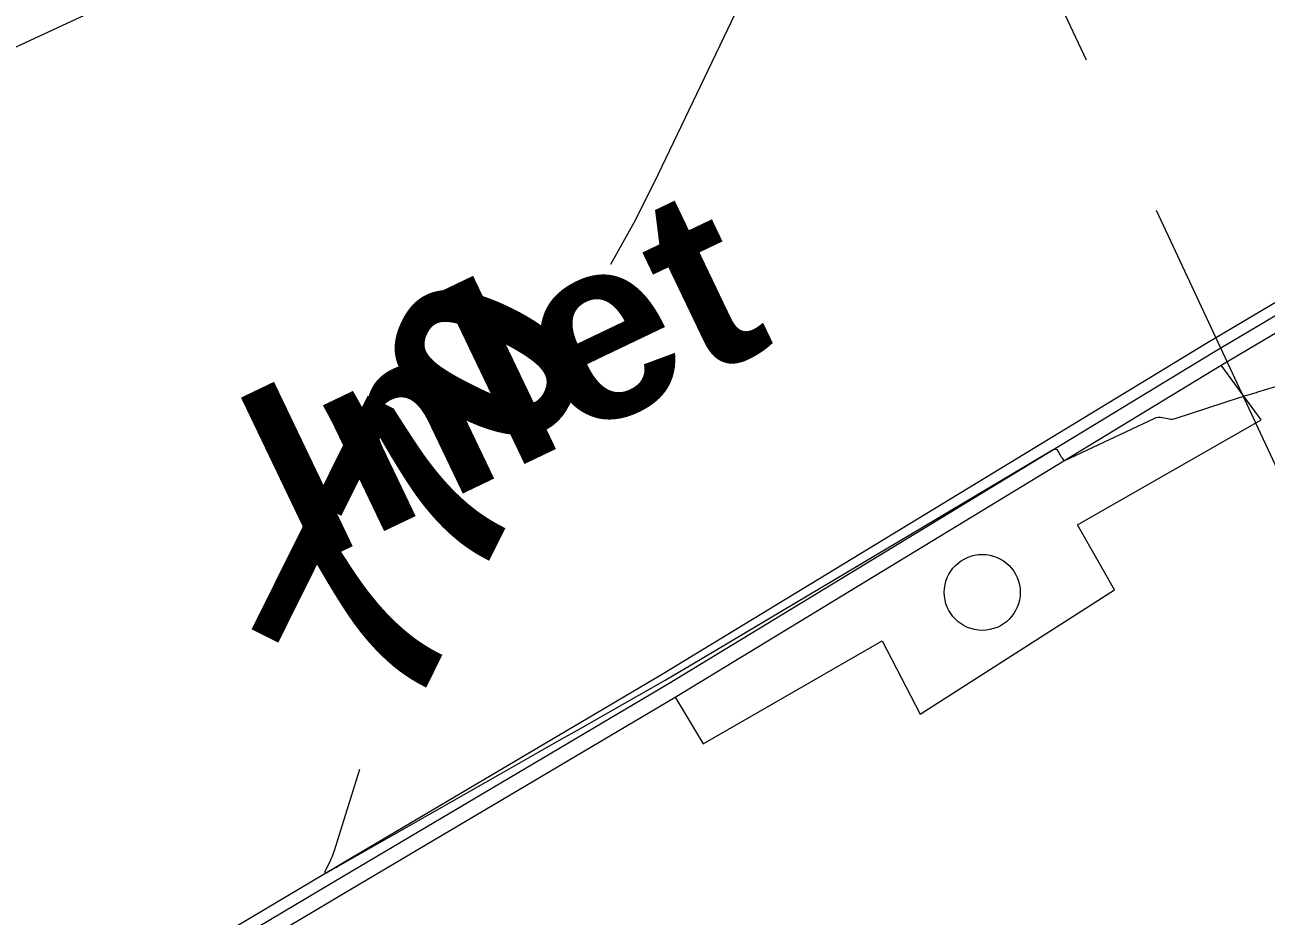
# Model space of a CAD drawing. Extents: x 2498567 to 2501210, y 7092229 to 7094464.
# Drawn here: x 2500021.02 to 2500053.71, y 7093230.12 to 7093253.6 of the extents above; entities that cross this region are included whole.
import ezdxf

# ---------------------------------------------------------------- set-up
doc = ezdxf.new("R2010")
doc.units = 0
doc.header["$MEASUREMENT"] = 0
doc.linetypes.add('HIDDEN', pattern=[0.375, 0.25, -0.125])
for name, color, linetype, lineweight in [('2', 7, 'Continuous', 0), ('20', 7, 'Continuous', 0), ('9', 7, 'Continuous', 0), ('Level 31', 254, 'Continuous', 0)]:
    doc.layers.add(name, color=color, linetype=linetype, lineweight=lineweight)
doc.layers.add('GRID', color=254, linetype='HIDDEN')
doc.styles.get("Standard").update_dxf_attribs({"font": 'ARIALBD.TTF'})

# ---------------------------------------------------------------- blocks, each defined once
blk = doc.blocks.new('026_2')
at = {"color": 0, "linetype": 'ByBlock', "lineweight": -2}
blk.add_circle((-0.007, 0), 0.1, dxfattribs=at)

msp = doc.modelspace()

# ---------------------------------------------------------------- linework, layer by layer
at = {"layer": '2', "color": 7, "linetype": 'Continuous', "lineweight": 0, "flags": 128}
for points in [[(2499942.621, 7093180.513), (2499986.887, 7093206.241), (2500029.25, 7093231.431), (2500037.789, 7093236.485), (2500052.166, 7093245.228), (2500087.994, 7093266.471), (2500134.404, 7093294.418), (2500175.14, 7093319.425), (2500215.632, 7093344.316)], [(2499942.771, 7093180.253), (2499987.039, 7093205.982), (2500029.403, 7093231.173), (2500037.943, 7093236.228), (2500052.32, 7093244.971), (2500088.148, 7093266.213), (2500134.56, 7093294.162), (2500175.297, 7093319.169), (2500215.79, 7093344.061)], [(2499942.971, 7093179.907), (2499987.242, 7093205.638), (2500029.607, 7093230.829), (2500038.149, 7093235.885), (2500052.526, 7093244.628), (2500088.353, 7093265.87), (2500134.768, 7093293.82), (2500175.506, 7093318.829), (2500216.001, 7093343.721)]]:
    msp.add_lwpolyline(points, dxfattribs=at)
at = {"layer": '9', "color": 5, "linetype": 'Continuous', "lineweight": 0}
for p, q in [((2500053.576, 7093243.191), (2500052.526, 7093244.628)), ((2500048.741, 7093240.427), (2500053.576, 7093243.191)), ((2500049.711, 7093238.714), (2500048.741, 7093240.427)), ((2500044.594, 7093235.44), (2500049.711, 7093238.714)), ((2500038.885, 7093234.66), (2500043.598, 7093237.366)), ((2500043.598, 7093237.366), (2500044.594, 7093235.44)), ((2500038.149, 7093235.885), (2500038.885, 7093234.66))]:
    msp.add_line(p, q, dxfattribs=at)
at = {"layer": 'GRID', "color": 252, "linetype": 'HIDDEN', "lineweight": 0, "ltscale": 35}
for p, q in [((2499701.379, 7093998.122), (2500222.526, 7092880.448)), ((2498958.201, 7092757.55), (2500937.83, 7093680.608))]:
    msp.add_line(p, q, dxfattribs=at)
at = {"layer": 'Level 31', "color": 35, "linetype": 'Continuous', "lineweight": 13}
for p, q in [((2500043.265, 7093261.303), (2500037.596, 7093249.441)), ((2500037.596, 7093249.441), (2500037.06, 7093248.377)), ((2500037.06, 7093248.377), (2500036.479, 7093247.34)), ((2500036.479, 7093247.34), (2500036.445, 7093247.285)), ((2500053.485, 7093243.925), (2500056.728, 7093244.908)), ((2500053.165, 7093243.829), (2500053.211, 7093243.842)), ((2500053.211, 7093243.842), (2500053.358, 7093243.887)), ((2500053.358, 7093243.887), (2500053.39, 7093243.896)), ((2500053.39, 7093243.896), (2500053.421, 7093243.906)), ((2500053.421, 7093243.906), (2500053.453, 7093243.915)), ((2500053.453, 7093243.915), (2500053.485, 7093243.925)), ((2500051.313, 7093243.223), (2500053.03, 7093243.786)), ((2500053.03, 7093243.786), (2500053.075, 7093243.8)), ((2500053.075, 7093243.8), (2500053.12, 7093243.815)), ((2500053.12, 7093243.815), (2500053.165, 7093243.829)), ((2500048.403, 7093242.118), (2500050.762, 7093243.228)), ((2500050.762, 7093243.228), (2500050.814, 7093243.248)), ((2500050.814, 7093243.248), (2500050.867, 7093243.259)), ((2500050.867, 7093243.259), (2500050.921, 7093243.261)), ((2500050.921, 7093243.261), (2500050.977, 7093243.253)), ((2500050.977, 7093243.253), (2500051.159, 7093243.214)), ((2500051.159, 7093243.214), (2500051.198, 7093243.209)), ((2500051.198, 7093243.209), (2500051.237, 7093243.208)), ((2500051.237, 7093243.208), (2500051.275, 7093243.213)), ((2500051.275, 7093243.213), (2500051.313, 7093243.223)), ((2500038.565, 7093236.736), (2500048.102, 7093242.407)), ((2500048.102, 7093242.407), (2500048.137, 7093242.421)), ((2500048.137, 7093242.421), (2500048.168, 7093242.421)), ((2500048.168, 7093242.421), (2500048.195, 7093242.407)), ((2500048.195, 7093242.407), (2500048.219, 7093242.377)), ((2500048.219, 7093242.377), (2500048.304, 7093242.236)), ((2500048.304, 7093242.236), (2500048.313, 7093242.221)), ((2500048.313, 7093242.221), (2500048.322, 7093242.206)), ((2500048.322, 7093242.206), (2500048.331, 7093242.192)), ((2500048.331, 7093242.192), (2500048.34, 7093242.177)), ((2500048.34, 7093242.177), (2500048.369, 7093242.128)), ((2500048.369, 7093242.128), (2500048.376, 7093242.12)), ((2500048.376, 7093242.12), (2500048.384, 7093242.115)), ((2500048.384, 7093242.115), (2500048.393, 7093242.115)), ((2500048.393, 7093242.115), (2500048.403, 7093242.118)), ((2500038.223, 7093236.533), (2500038.565, 7093236.736)), ((2500037.536, 7093236.134), (2500037.88, 7093236.333)), ((2500037.88, 7093236.333), (2500038.223, 7093236.533)), ((2500037.191, 7093235.937), (2500037.536, 7093236.134)), ((2500035.58, 7093235.021), (2500037.191, 7093235.937)), ((2500035.086, 7093234.741), (2500035.58, 7093235.021)), ((2500034.593, 7093234.461), (2500035.086, 7093234.741)), ((2500034.1, 7093234.18), (2500034.593, 7093234.461)), ((2500033.606, 7093233.9), (2500034.1, 7093234.18)), ((2500029.837, 7093233.982), (2500029.17, 7093231.841)), ((2500029.335, 7093231.473), (2500033.606, 7093233.9)), ((2500029.145, 7093231.765), (2500029.116, 7093231.691)), ((2500029.17, 7093231.841), (2500029.145, 7093231.765)), ((2500029.051, 7093231.545), (2500028.933, 7093231.312)), ((2500029.085, 7093231.617), (2500029.051, 7093231.545)), ((2500029.116, 7093231.691), (2500029.085, 7093231.617)), ((2500029.212, 7093231.403), (2500029.253, 7093231.426)), ((2500029.253, 7093231.426), (2500029.294, 7093231.45)), ((2500029.294, 7093231.45), (2500029.335, 7093231.473)), ((2500028.933, 7093231.312), (2500028.917, 7093231.272)), ((2500028.917, 7093231.272), (2500028.919, 7093231.251)), ((2500028.919, 7093231.251), (2500028.94, 7093231.25)), ((2500028.94, 7093231.25), (2500028.979, 7093231.268)), ((2500028.979, 7093231.268), (2500029.171, 7093231.379)), ((2500029.171, 7093231.379), (2500029.212, 7093231.403))]:
    msp.add_line(p, q, dxfattribs=at)

# ---------------------------------------------------------------- block references
at = {"layer": '20', "color": 7, "linetype": 'Continuous', "lineweight": 0, "xscale": 10, "yscale": 10, "zscale": 10}
msp.add_blockref('026_2', (2500046.302, 7093238.646), dxfattribs=at)

# ---------------------------------------------------------------- texts
at = {"layer": '9', "color": 5}
msp.add_text('Inlet', height=4.8, rotation=25.5704, dxfattribs=at).set_placement((2500028.382, 7093239.253))
at = {"layer": 'Level 31', "color": 35}
msp.add_text('770', height=4.8, rotation=63.5841, dxfattribs=at).set_placement((2500031.165, 7093235.28))

doc.saveas('drawing.dxf')
